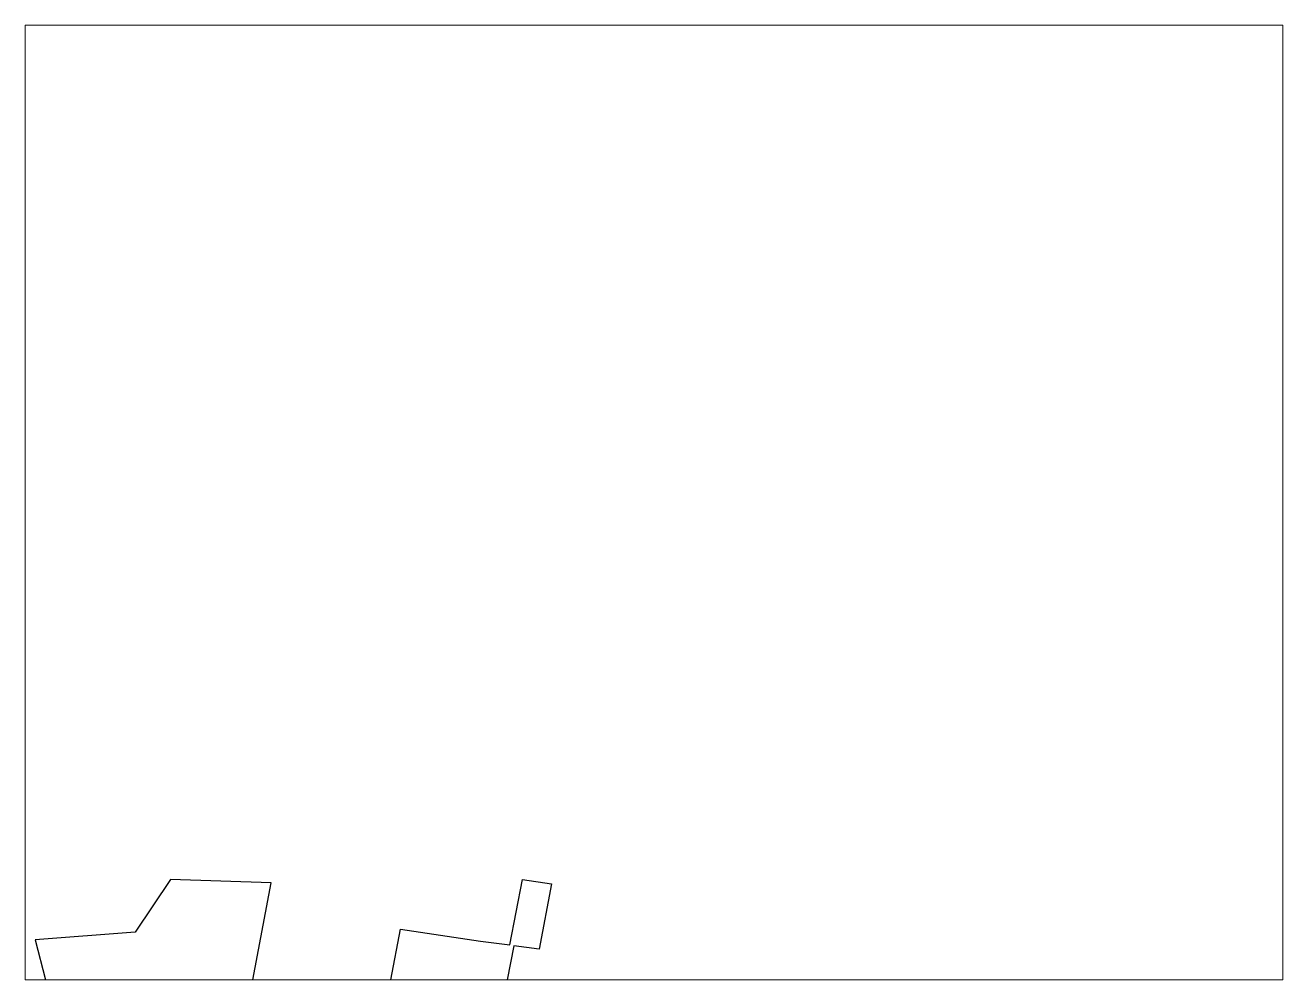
# Paper-space layout 'Layout1' of a CAD drawing. Header units: metres. Extents: x 26 to 231, y 20 to 176.
# The model-space entities are those that its viewports show. They can reach past a viewport. Long polylines and large blocks are cut down to what shows.
import ezdxf

# ---------------------------------------------------------------- set-up
doc = ezdxf.new("R2010")
doc.units = ezdxf.units.M

msp = doc.modelspace()

# ---------------------------------------------------------------- linework, layer by layer
for p, q in [((46.5, 21.03), (34.56, 3.21)), ((80.52, 19.98), (46.5, 21.03)), ((73.78, -15.87), (80.52, 19.98)), ((161.28, -1.05), (165.48, 21.11)), ((165.48, 21.11), (175.36, 19.56)), ((175.36, 19.56), (171.17, -2.54)), ((0.69, 0.71), (8.7, -30.2)), ((34.56, 3.21), (0.73, 0.68)), ((120.52, -15.41), (124.24, 4.24)), ((124.24, 4.24), (151.37, 0.25)), ((151.37, 0.25), (161.28, -1.05)), ((162.56, -1.31), (158.83, -21.04)), ((171.17, -2.54), (162.56, -1.31))]:
    msp.add_line(p, q)

psp = doc.layouts.get("Layout1")

# ---------------------------------------------------------------- viewports
at = {"layer": '0'}
psp.add_viewport(center=(128.5, 97.5), size=(205.6, 156), view_center_point=(210, 148.5), view_height=322.7195, dxfattribs=at)

doc.saveas('drawing.dxf')
